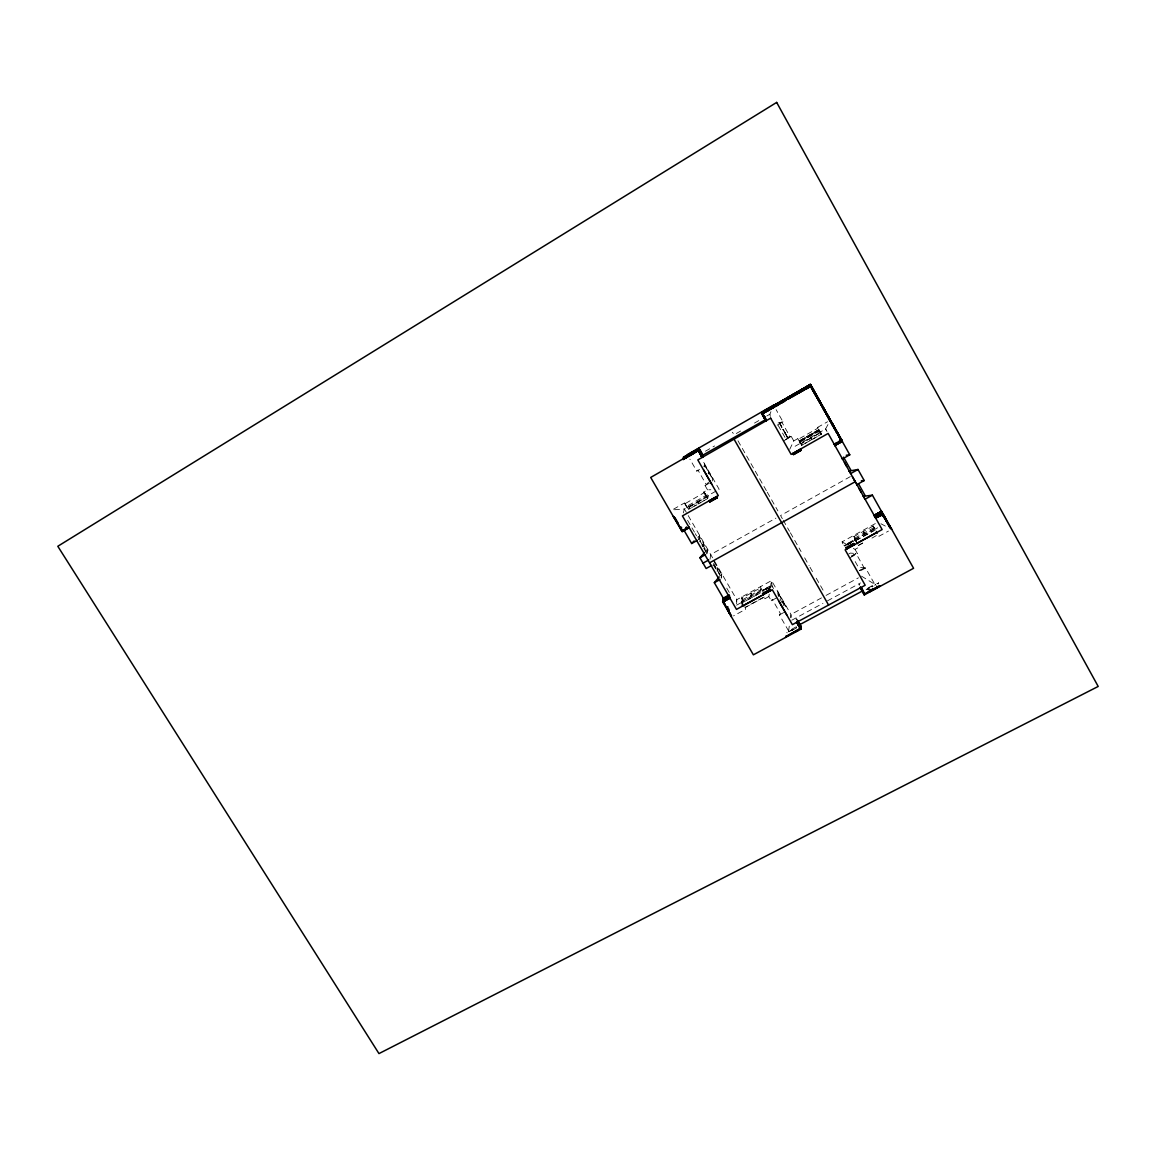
<?xml version="1.0" encoding="UTF-8"?>
<svg xmlns="http://www.w3.org/2000/svg" width="1156" height="1156" viewBox="0 0 1156 1156"><rect width="100%" height="100%" fill="white"/><g stroke="black" fill="none" stroke-linecap="round" stroke-linejoin="round"><path stroke-width="0.75" stroke-dasharray="5 3.75" d="M742.022 606.264L742.08 602.941M742.094 601.337L742.152 598.028M744.074 606.495L741.69 602.377L741.776 596.958M736.647 603.808L736.777 599.704L684.41 509.016L672.228 509.912L684.352 503.033L689.178 507.036L708.166 496.271L703.599 492.109L707.544 489.869L710.853 489.71M721.474 577.523L721.806 573.766M721.156 578.332L721.489 574.59M717.168 571.425L717.558 567.697M717.529 570.414L717.775 568.087M710.059 559.215L710.694 554.533L775.907 518.148M796.426 626.697L788.594 630.93L789.534 624.341M790.487 617.766L790.964 614.472L771.529 580.601L736.777 599.704L735.808 604.559M706.735 553.377L707.255 549.953M706.952 553.767L707.645 549.245M776.948 597.666L771.254 600.773L768.841 596.554L770.04 589.473M770.33 587.696L771.529 580.601L772.324 589.748M702.949 546.831L703.542 543.421M703.31 543.045L702.732 546.456L699.698 541.21M712.284 480.983L712.79 478.179M708.31 495.462L707.747 498.511L704.307 492.615L685.075 503.655L687.647 508.105M699.828 503.048L707.342 498.785L707.775 496.502L689.164 507.094M699.568 536.644L699.178 538.653L706.186 550.776M699.553 535.228L698.715 539.577L695.276 533.653M818.853 430.003L819.416 430.509L799.721 441.664L799.215 440.638M708.657 482.139L706.215 484.595L697.949 470.03L696.765 471.113L689.886 459.149M704.307 492.615L707.703 498.713M708.671 471.98L708.252 473.96L708.44 471.605M698.845 501.617L698.325 503.843L707.356 498.727M697.921 504.117L698.455 501.834M704.221 466.937L704.683 465.03M703.946 466.706L704.625 463.961M779.534 423.847L779.505 422.691L787.597 438.11L790.14 436.881L781.817 422.113L777.222 424.859M689.554 506.877L688.947 509.16L696.432 504.97M688.557 509.377L689.41 506.184M818.896 429.57L799.75 440.783M683.297 512.903L684.41 509.016L719.162 489.306L701.967 459.337M685.075 503.655L687.675 507.961M770.33 416.463L769.91 414.224L771.124 411.189M789.75 449.308L793.767 440.927L797.813 438.63L801.079 443.629L820.688 432.517L801.498 443.442L802.091 445.074L821.584 434.223L817.697 427.33L827.537 421.752M827.956 424.584L825.586 428.992L792.525 447.733M788.594 630.93L779.39 614.92L780.358 613.489L772.251 599.372L771.254 600.773M780.719 425.625L780.401 424.613L780.618 425.336M707.544 489.869L705.073 485.578L706.244 484.465M871.364 586.699L872.925 586.28M875.309 584.979L875.684 584.401M877.057 583.881L878.054 583.346L876.956 583.679M868.561 589.892C866.436 587.523 866.827 590.485 868.329 588.881M867.26 589.546L868.156 589.358L867.303 589.632M869.919 587.898L868.98 587.985M786.672 632.635L787.279 632.794M791.571 629.774L792.582 630.049M799.49 440.971L819.113 429.844M705.42 451.201L714.581 445.956M740.606 431.029L734.436 434.569L732.297 432.301M754.478 423.067L760.648 419.541M766.818 416.001L769.91 414.224M779.505 422.677L787.698 437.243M696.765 471.113L699.597 469.495M777.193 425.177L783.002 421.853L776.124 409.686M779.997 424.483L780.054 424.584M780.979 426.203L781.543 426.969L781.225 426.304M781.687 427.113L781.904 427.836M782.829 429.468L783.392 430.234L783.06 429.541M783.667 430.61L783.479 430.827M784.288 432.069L784.346 432.171M785.213 433.702L784.736 432.272M785.647 433.89L784.678 432.171M786.138 435.321L785.488 433.847L786.239 435.263M786.961 436.231L786.571 435.509M786.918 436.376L787.453 437.864L787.265 437.113M787.164 436.896L786.514 435.422M787.828 437.141L787.597 438.11M785.502 439.511L790.097 436.78M705.073 485.578L710.752 482.355M784.043 440.682L791.311 436.563L793.767 440.927M801.224 439.829L801.426 440.422M802.206 439.974L801.946 439.28L802.264 440.075M803.565 438.5L803.68 439.135M805.082 437.503L805.313 438.341L805.038 437.662M806.772 436.679L806.946 437.416L806.671 436.737M810.356 435.35L809.951 434.743L810.414 435.451M812.928 434.02L812.466 433.327L812.87 433.919M813.304 432.85L813.781 433.543M815.197 432.604L814.922 432.055M817.234 430.61L817.624 431.361L817.191 430.769M799.576 441.419L819.272 430.263M688.282 505.475L707.27 494.725M800.183 442.04L819.792 430.913L817.697 427.33M691.938 507.455L696.447 504.912M802.091 445.074L811.382 439.815L810.688 438.225M810.876 434.425L810.891 434.208M707.486 550.27L705.926 551.137L697.79 537.078L699.366 536.196L707.472 550.328M850.296 476.633L780.56 515.547L782.337 518.683M875.309 523.581L842.088 541.832L843.808 546.355L855.122 540.141L853.186 535.734M873.257 526.023L853.619 536.716L857.449 543.999L854.905 539.65L874.745 528.769M742.643 599.689L761.616 589.271L760.735 587.739L741.762 598.244L744.58 605.845M854.501 538.277L874.095 527.526L877.231 533.162M741.704 601.554L760.503 591.164L760.359 587.956M854.804 539.404L874.644 528.595L877.375 533.465M759.434 592.045L741.704 601.77L744.233 606.149M762.613 590.485L769.78 586.554M852.68 541.066L845.339 545.083L852.695 541.095M736.603 605.166L741.69 602.377M763.943 590.283L771.977 585.76L773.581 588.548M877.635 527.786L874.991 529.246L872.708 525.012M765.2 589.748L769.087 588.39M846.813 544.924L852.998 541.629M760.576 592.71L741.69 603.071L760.576 592.797M847.261 545.083L853.345 541.817L852.695 540.661L844.993 544.881L845.643 546.037M855.772 540.488L874.919 530.069M855.801 540.56L873.358 530.922M762.787 597.681L745.071 607.391L745.663 609.241L733.54 615.888M862.766 542.93L858.186 545.43L859.081 547.164L855.035 549.375L852.16 547.698M745.071 607.608L764.275 597.088M858.272 545.603L862.838 543.103M872 538.089L878.011 534.578L878.95 536.283L888.429 531.095M768.841 596.554L764.896 598.721L764.26 596.872M848.764 553.97L850.383 553.088L857.463 553.652L855.035 549.375M851.452 556.065L856.076 553.551L864.255 568.073L859.63 570.587M851.524 556.253L856.076 553.551M850.195 557.625L857.463 553.652M859.558 570.399L864.255 568.073M779.39 614.92L783.652 612.593M861.22 570.399L865.584 568.03L874.774 584.315L865.367 589.401M821.483 597.898L790.964 614.472L791.354 617.347M826.049 595.412L858.417 577.841M791.759 620.223L822.942 603.316M827.479 600.845L860.483 582.956M795.993 619.038L796.715 618.677L796.585 619.992M859.038 584.864L859.761 584.488L859.255 585.124M796.253 619.356L797.279 619.847L796.73 619.226M788.695 631.682L796.614 627.39M866.119 589.574L868.286 588.635M869.081 588.202L869.774 587.566M872.072 586.583L872.867 586.15M788.71 631.812L796.643 627.52M874.716 585.297L875.352 584.546M792.077 630.338L796.831 627.766M867.303 589.661L868.691 588.91M877.939 583.809L878.531 582.638L878.329 583.852M783.002 421.853L776.948 423.212L785.141 437.705L791.311 436.563M865.584 568.03L858.388 567.249L855.194 561.585M762.787 590.427L769.607 586.41M880.944 523.755L885.51 526.168M846.409 544.346L842.088 541.832L844.444 545.993M861.509 576.165L874.774 584.315M713.83 561.339L721.705 574.966M713.57 563.463L720.535 575.601M713.844 564.865L720.145 575.76M687.574 520.316L694.424 532.165M703.715 548.146L705.984 552.062M713.397 564.908L715.665 568.824M726.748 588.101L730.332 594.314M827.031 431.506L825.586 428.992L827.263 431.997M703.599 492.109L707.631 499.117M684.352 503.033L687.574 508.626M704.452 464.64L712.645 478.931L704.438 464.698M785.95 606.712L777.93 592.725L785.964 606.799L785.791 605.469M779.982 598.967L782.222 602.868M783.927 605.845L781.832 599.53M770.46 587.291L769.795 586.15L762.295 590.268L762.946 591.41M769.636 586.28L770.286 587.421M762.469 590.225L763.119 591.352M737.976 440.797L766.37 490.635M767.252 492.181L777.901 510.88M783.233 520.243L789.476 531.211M790.372 532.772L801.079 551.571M804.648 557.828L809.113 565.66M809.995 567.22L812.668 571.931M816.237 578.188L824.271 592.277M803.001 439.526L802.64 438.89L803.044 439.627M800.342 440.32L800.689 440.971M799.808 441.231L799.562 440.552M801.7 445.349L798.276 439.294L818.116 428.038M854.833 539.476L857.347 543.941M797.813 438.63L801.845 445.768M852.521 540.791L853.07 541.918M873.213 525.951L874.095 527.526M819.012 430.35L818.665 429.7M818.347 430.812L817.928 430.22L818.405 430.913M815.659 431.506L815.934 432.315M814.836 432.113L815.24 432.705M814.041 432.561L814.359 433.211M812.032 434.396L811.729 433.731L812.09 434.497M807.827 436.78L807.553 436.115L807.885 436.881M804.576 438.63L804.301 437.951L804.533 438.789M803.478 438.543L803.839 439.179M872.852 526.24L874.239 528.827M820.384 431.939L821.511 434.078M820.298 432.778L821.107 434.309L811.787 439.583L811.093 438.008M863.633 531.298L864.919 533.928M863.243 531.514L864.515 534.159M854.024 536.5L855.238 539.26M800.862 443.008L801.686 445.306M778.147 593.115L778.494 596.38M777.8 591.54L778.277 595.99M769.968 589.835L769.723 586.598L769.867 589.863M768.885 588.057L768.856 588.361M760.691 586.569L760.894 591.019M751.429 592.927L751.487 596.193M751.039 593.144L751.097 596.409M809.272 435.263L809.46 435.985L809.171 435.321M816.497 431.159L816.728 431.867L816.497 431.159M801.122 439.887L801.469 440.523L801.122 439.887"/><path stroke-width="1.5" d="M731.517 615.845L722.934 601.554M729.711 613.33L729.754 612.81M729.826 598.071L724.552 600.961M728.887 609.067L729.147 612.637M728.959 595.311L728.887 598.201M728.28 610.859L728.453 610.137M728.988 598.519L729.104 595.369M729.378 595.21L729.335 597.955M728.28 598.924L728.396 595.759M728.54 598.765L728.482 595.513M728.786 596.149L727.254 597.117M727.081 608.764L727.138 607.854M727.586 606.813L727.399 609.848L727.673 606.755M727.919 599.111L727.977 595.86L727.803 598.794M728.338 595.658L728.222 598.692M727.326 596.351C729.479 594.459 725.563 597.724 727.081 599.198M727.5 599.097L727.543 596.106L725.535 597.334M726.777 599.487L727.413 596.106M727.052 599.343L727.182 596.294M726.329 599.733L726.878 596.597M726.416 599.689L726.56 596.64L725.896 597.132M725.202 605.542L724.913 604.444M726.185 597.695L726.922 597.06M724.769 604.776L724.942 604.053M725.13 597.435C724.393 608.88 725.925 590.022 725.607 600.137M725.289 600.802L725.318 597.377M724.523 600.73L725.101 597.58M798.045 621.509L800.617 625.627L801.166 629.023L753.38 654.831L722.673 601.712L722.876 598.606L724.913 597.479L724.566 601.207M724.321 597.869L724.205 600.773M724.263 600.874L724.465 597.912M723.613 598.259L723.483 601.178M723.54 601.265L723.699 598.216M723.902 601.077L723.902 598.172M723.28 601.409L723.454 598.288L723.873 598.88M716.691 496.531L717.356 497.687L709.77 501.993L709.09 500.823M711.706 484.133L703.527 469.813M685.696 529.491L686.288 527.208M686.332 527.295L685.783 529.448M685.364 528.913L684.973 529.896M697.906 450.334L698.831 449.149L702.617 457.184L703.065 455.493L698.99 448.384L698.311 448.687L702.053 456.36L702.588 454.698M682.661 531.211L682.864 530.069M702.415 455.84L702.964 455.146L702.024 457.516M702.617 457.169L703.065 455.478M682.488 530.618L682.878 531.211M702.704 455.117L702.415 456.779M702.602 456.085L698.412 448.716L697.834 451.129L698.6 449.381M702.776 455.45L699.149 448.86L698.947 450.941L699.51 449.337M681.794 531.11L688.933 527.078M682.141 530.98L682.459 529.795M701.981 457.14L698.253 450.334M702.212 456.389L702.631 454.944M701.995 456.028L701.706 453.094L701.1 455.825M701.764 456.765L702.386 454.351M701.519 456.548L702.082 454.048M701.562 456.403L702.111 453.817M681.419 530.185L681.505 527.194M702.053 454.886L701.331 453.875L701.042 455.739M700.594 451.216L701.172 454.583M700.897 455.464C701.865 452.299 700.449 452.401 699.958 450.291M701.519 453.918L700.839 455.377M700.955 451.837L700.377 454.322L700.897 451.982L700.507 453.412M700.059 454.019L700.738 451.476L699.799 453.571M700.117 453.875L700.796 451.577M699.857 453.658L700.392 450.854L699.886 452.328M699.929 452.415L700.377 451.013M700.392 450.854L699.597 453.21M699.626 452.112L700.261 450.594L699.568 452.025L699.452 449.164M699.756 449.93L699.366 451.664M699.712 449.698L699.264 451.245M698.412 451.129L699.062 448.759M699.12 449.8L698.354 451.042M698.571 449.005L698.238 450.392L699.163 450.031M698.296 450.71L698.99 448.384L698.889 450.609L697.776 451.028M698.253 450.927L699.004 448.398M697.545 450.638L697.964 448.99L696.952 450.985M696.765 451.086L697.184 449.438L696.172 451.432M695.262 452.603L697.241 449.54M696.548 450.594L696.057 452.14L696.909 449.583M695.854 452.256C694.597 448.831 698.932 450.175 693.745 452.69M695.377 451.88L695.869 450.334M673.775 516.703L674.439 517.252M694.337 452.357L695.045 450.681M694.207 451.938C692.502 456.707 695.421 447.719 694.539 452.242L695.681 450.435M693.484 453.614L694.062 451.245L692.95 453.138M692.169 453.6L694.12 451.331M692.386 452.849C689.568 458.051 693.398 449.135 692.025 453.802L691.433 454.149M691.245 454.265L691.721 452.588L689.857 455.045L690.999 453.123M689.742 455.767L690.826 453.744M689.077 455.507L690.161 453.484L687.444 456.302L688.6 454.38M689.8 454.958L690.71 453.253M689.381 453.932L688.225 455.854M687.502 456.403L688.658 454.467M686.707 456.866L687.82 454.828L687.3 456.519C686.346 455.32 686.375 457.126 685.927 457.314M686.346 456.317L685.811 458.022M686.259 455.724L685.147 457.762L686.043 455.941M685.089 457.66C686.794 454.409 682.517 460.854 685.537 456.259M684.352 458.21L685.205 456.302M684.569 457.516L683.456 457.227L683.239 459.539L684.424 456.736L683.846 458.918L698.816 450.392M683.239 459.539L684.179 457.039M763.292 594.227L770.199 590.441M769.867 589.863L762.96 593.649M723.945 599.285L714.336 582.682L719.177 576.916M882.144 514.507L880.265 511.992L877.491 513.452M878.213 513.755L875.973 514.984M877.057 513.885L879.196 512.7M879.991 512.151L880.684 511.891L879.297 512.657L881.291 514.969M878.632 513.654L878.574 513.553M888.617 524.969L891.579 529.058L880.352 511.949M880.077 512.729L881.493 511.169L881.898 511.862L874.76 515.894L874.008 515.273L875.728 518.249M874.933 514.984L875.901 517.426M874.312 515.273L876.262 514.203L877.505 516.544M875.251 514.68L876.971 513.943L878.343 516.718M876.84 517.556L875.28 515.504M877.534 517.035L876.248 514.839L877.939 513.842M711.764 565.385L706.128 568.506L699.915 557.756L704.712 552.467M683.716 529.78L691.678 543.522L694.12 540.95M724.292 598.447L723.165 598.346L723.555 601.973M724.826 597.724L725.621 597.088M724.928 598.288L726.43 597.262M728.034 595.947L728.757 595.557M727.138 596.872L728.208 596.294M723.396 598.505L724.205 597.883M770.676 407.866L769.939 408.949M771.991 408.256L771.486 408.848L771.803 407.345M775.647 404.484L775.575 405.698M778.335 402.837L778.147 404.166M772.28 408.386L772.887 408.039C772.222 407.187 770.806 406.565 772.208 407.779M773.075 406.479L773.089 407.924L773.118 406.58M773.581 406.218C775.04 407.447 772.309 404.036 773.22 407.201L773.826 406.84M773.971 406.637L774.968 405.424L774.607 406.753M779.621 402.071L779.708 403.458L779.679 402.172M780.43 401.609L780.517 402.996M773.624 407.374L775.214 406.406L774.375 405.77M776.63 404.6L776.268 405.973L776.268 404.643M781.225 401.146L781.326 402.534L781.528 401.002M782.02 400.684L782.135 402.071L782.077 400.785M782.944 401.609L783.19 400.178L782.887 401.508M783.754 401.146L783.927 399.615L783.696 401.045M777.757 403.921L792.265 395.598M778.566 403.979L779.057 403.198L779.39 404.311L777.858 404.947M779.202 402.982L779.592 404.195L779.838 402.736M784.187 399.6L784.563 400.684M784.938 399.051L785.372 400.207M786.08 398.488L786.181 399.745M780.3 403.487L780.603 402.187L780.155 403.01M782.525 402.216C781.803 404.051 781.355 400.279 782.366 401.739M787.135 397.78L786.99 399.282L786.831 397.924M787.395 397.765L788.406 398.473L787.944 397.317M788.146 397.202L788.609 398.358L788.739 396.855M782.728 402.1L783.017 400.8L782.742 401.724M784.071 400.323L784.447 401.407L784.664 399.99M789.23 396.551L789.418 397.881L789.288 396.653M789.75 396.277L790.227 397.418L790.097 396.19M791.036 396.956L791.21 395.569L790.993 396.855M785.964 399.21L786.383 399.427M791.643 395.164L791.86 396.494L791.947 395.02L792.756 396.667L793.854 395.713M788.305 397.736L788.204 398.387M789.115 397.274L789.302 398.618L789.432 397.158M790.415 397.115C789.389 395.511 789.909 399.47 790.603 397.563M791.239 396.696L790.632 397.043M762.743 415.409C761.818 411.608 763.711 410.525 762.743 413.198L763.292 412.764M763.625 411.261L763.552 412.75L763.986 411.218M764.896 411.839L764.347 412.287C764.217 408.357 765.821 414.657 764.419 410.799M766.197 410.467L765.792 411.984L764.925 410.539L765.706 411.377M766.572 411.016L766.312 409.744L766.587 411.522M766.804 409.426L766.775 410.9L766.862 409.527M767.57 410.438L767.902 408.819L768.176 410.091M768.379 409.975L768.769 408.473L768.321 409.874M762.266 412.851L763.032 413.704L761.992 414.339L761.761 412.75L762.324 414.686M764.694 411.955L764.232 413.01M768.957 408.357L769.13 409.412M769.983 409.051L769.997 407.591L770.59 408.704M770.792 408.588L771.095 406.999L770.734 408.487M765.893 410.611L766.746 410.25M772.41 407.663L772.757 406.175L772.353 407.562M767.194 409.889L767.454 411.16L767.165 409.383M768.046 409.527L768.856 410.351L768.061 410.814M774.563 406.291L774.289 405.164L774.014 406.724M774.549 405.149L774.766 406.175M776.442 405.337L776.745 403.877L776.384 405.236M693.947 451.953L691.866 453.282M693.34 451.779L691.909 454.525M797.987 392.303L797.929 392.202M799.446 391.364L800.371 391.407M800.631 391.306L801.122 390.54L800.963 391.927M805.241 387.52L806.527 388.069L805.833 388.474L805.573 387.289M807.047 386.35L808.405 386.985L807.697 387.39L807.423 386.234M802.553 389.543L802.972 389.471M809.345 386.451L807.972 385.815L809.287 386.35M804.576 389.543L805.414 389.37L804.764 388.315L804.33 389.139M805.934 387.65L807.278 388.3L806.585 388.705L806.324 387.52M807.553 386.711L807.509 388.156L808.16 387.665M807.784 386.581L808.535 386.263L807.842 386.682M793.16 394.326L793.912 394.023L793.681 395.439L793.551 394.196M795.01 393.257L795.762 392.968L795.545 394.369L795.704 392.867M795.935 392.722L796.686 392.433L796.484 393.835L796.628 392.332M797.192 391.971L797.423 393.3L798.117 392.895L797.25 392.072M798.117 391.45L798.348 392.765L799.056 392.361L798.175 391.537M798.709 391.133L799.981 391.826L799.287 392.231L799.042 390.916M794.244 394.326L794.808 394.601M799.966 390.381L800.212 391.696L800.328 390.208M800.891 389.847L801.151 391.147L801.859 390.757L800.949 389.948M801.484 389.543L802.784 390.208L802.091 390.612L801.816 389.326M795.79 393.575L796.079 393.271M796.73 393.054L797.235 394.066L795.241 394.904M803.723 389.673L802.409 389.008L803.015 390.078L803.666 389.572M803.666 388.257L803.955 389.543L804.027 388.084M804.316 388.04L805.588 388.604L804.894 389.008L804.952 387.549M687.3 454.655L773.552 405.12M776.586 403.733L777.713 404.022M792.669 394.485L792.25 395.684M698.441 449.727L699.423 448.976L683.875 457.819L683.456 457.227L699.062 448.326M765.763 421.001L761.486 412.475L810.399 384.384L792.929 395.208M684.135 457.184L699.236 448.658L698.614 451.49M776.774 403.964L761.616 412.837L762.396 413.342M792.048 395.193L777.352 403.574M792.741 394.788L809.691 385.064M761.833 413.328L762.512 412.548M699.062 449.626L650.698 477.442L682.112 531.702L689.265 527.671M761.645 413.747L811.006 385.396L842.363 441.361L840.744 438.875M779.505 403.574L778.537 402.721L779.65 403.357M806.758 387.925L806.816 386.48L806.715 387.838M810.443 386.234L808.897 385.28L809.576 386.321L811.035 385.439L810.356 384.457L811.902 386.985M764.752 412.403L761.818 414.036L761.66 412.808L776.875 404.369L777.338 405.525L778.277 404.643M765.575 411.998L767.252 411.276M771.399 408.646L772.8 407.793M775.228 405.409L775.517 406.536L777.237 405.25M779.288 404.065L780.907 403.141M781.109 403.025L785.95 400.236M787.366 399.427L788.984 398.502M789.187 398.387L792.655 396.45M795.039 395.077L793.334 396.002M803.478 390.352L797.178 393.965M803.666 390.121L805.298 389.182M805.053 388.272L805.645 389.24L811.324 386.176M764.983 412.446L765.46 411.016M769.867 409.773L770.387 409.181L767.367 410.553M770.604 409.108L770.98 407.721M775.459 406.435L775.517 405.207M781.47 401.826L781.21 403.271L780.864 402.172M783.378 401.161L784.245 401.522L783.551 400.597M788.623 397.577L788.378 398.849M794.317 395.439L795.126 395.265M796.181 394.369L796.874 393.965M798.045 393.3L798.738 392.895M798.969 392.765L799.677 392.361M802.596 390.988L801.296 390.309L802.539 390.887M805.588 389.139L806.281 388.734M808.319 387.405L809.099 387.115M809.243 386.87L809.951 386.465M811.382 386.061L810.197 385.801M810.847 386.552L811.31 387.144L810.645 385.974M762.18 414.643L761.963 413.111M762.628 413.386L762.093 412.143L762.483 414.961M762.902 415.683L762.584 413.949M813.289 389.673L811.671 386.581M811.252 387.462L811.902 388.185M811.729 387.13L810.645 385.194L814.315 391.292L811.801 387.26M700.088 451.418L700.464 452.357M700.681 451.317L700.131 452.776M762.946 415.784L762.425 412.735M763.105 416.059L762.758 414.383M812.263 387.636L812.379 388.3M763.061 416.203L763.076 415.033M763.22 416.478L762.902 414.281L763.524 415.38M763.668 416.102L762.902 414.975M763.422 416.839L763.105 414.599M764.275 417.432L764.174 416.767M701.461 452.964L701.331 454.857M812.076 388.705L812.538 389.76L812.076 388.604M764.419 416.276L764.708 418.371L763.711 416.435M764.593 417.504L764.087 416.839M813.058 389.514L817.234 396.696M812.899 390.208L812.321 389.37M702.227 454.236L702.79 455.059M764.463 418.674L764.188 416.55M764.911 418.299L764.564 416.536M813.289 390.67L814.055 392.476M813.275 391.089L811.946 388.719M765.272 418.934L765.763 421.015M701.591 455.854L765.503 419.7M813.564 391.609L814.966 393.762L814.547 392.895M814.344 391.797L815.413 393.257M765.995 419.7L765.07 419.007L765.128 419.859L764.896 418.515M765.995 419.975L765.648 418.443M701.779 456.996L702.429 456.707L698.629 449.829M765.59 420.437L765.214 418.92L765.33 420.22M766.255 420.423L765.229 419.064M813.116 390.786L814.734 393.676M815.197 394.658L816.006 394.297M816.078 394.442L816.035 395.583M815.457 395.135L816.194 394.716M815.948 395.598L816.295 394.832M815.833 395.439L814.055 391.277M815.847 395.655L816.627 395.41L815.905 394.34M816.656 395.482L815.76 395.28M816.844 395.8L815.298 394.673M817.119 396.508L819.069 400.005M816.541 396.696L817.538 398.242L817.104 397.664M817.653 398.444L816.396 396.653M818.564 399.08L816.338 395.121M818.549 400.034L818.896 400.699L817.783 398.863M818.795 399.73L819.734 400.944M819.344 400.713L820.413 402.404M819.936 401.782L817.899 398.141M821.078 403.343L820.63 402.548M820.24 403.3L817.624 398.834M820.673 403.097L824.445 409.6M820.399 403.776L818.954 401.204M821.425 404.195L819.055 400.193M822.017 405.467L823.318 407.345M822.899 407.042L824.763 409.932M823.043 407.317L820.384 402.577M822.61 407.736L823.477 408.834M823.823 409.686L824.098 408.733L823.925 410.207M823.91 410.192L824.647 409.802M824.156 410.279L823.39 409.108M824.416 410.929L824.069 410.091M824.401 410.597L831.626 422.388M825.037 410.409L824.214 410.351M825.37 411.001L825.182 412.114L823.621 409.527M825.919 412.23L823.347 407.837M825.63 412.663L809.923 385.454M825.63 412.923L832.782 425.408M825.976 413.516L826.554 414.426M826.526 414.513L825.904 413.342M826.973 415.307L827.971 416.955L826.959 415.481M829.155 417.75L828.664 417.099M828.65 418.255L828.303 417.547M829.502 418.602L826.612 413.675M830.153 419.989L833.462 425.885M830.051 421.001L827.956 417.258M831.294 421.796L828.245 416.565M833.274 426.506L832.176 423.139M832.277 423.327L835.21 428.804M832.334 423.862L832.233 424.671M831.944 424.527L832.725 424.136M832.334 424.873L831.67 423.616M835.918 431.029L833.563 425.827M673.269 516.429L682.69 531.37M832.985 426.232L834.011 426.867M837.103 432.373L833.664 426.015M833.534 426.969L832.898 425.827M834.459 427.648L835.427 428.948L834.892 428.442M834.502 428.919L833.895 427.604M835.34 429.223L837.667 432.922L837.204 432.315M717.154 497.687L709.9 501.791L709.264 500.707L716.561 496.675M835.138 429.627L837.262 433.413L835.933 431.477M709.423 500.967L716.706 496.907M793.103 453.614L800.559 449.453M709.755 501.56L717.038 497.485M793.45 454.207L800.891 450.045M836.38 432.272L836.713 432.864M837.551 433.168L842.392 441.346L834.907 445.566M837.378 433.616L841.785 441.693L840.802 440.147M837.71 434.208L842.074 441.52L841.655 440.797M837.984 433.948L841.785 440.277M837.508 434.049L838.158 435.003M838.996 435.306L838.548 434.512M838.505 435.855L839.386 437.445M839.01 435.783L839.776 436.693M840.354 439.511L841.221 439.28M840.846 440.031L841.568 439.872M839.877 441.014L840.311 441.679M840.629 441.028L840.296 442.343M841.004 440.826L840.687 439.338M686.086 528.249L687.069 527.7M839.82 441.578L841.843 440.638M834.574 444.973L842.059 440.754M834.993 445.074L836.222 444.771M838.028 443.369L836.641 444.41M691.678 543.522L697.299 540.372M842.435 458.932L849.776 454.799L810.298 384.356L809.475 384.832L810.963 385.526M849.212 471.056L857.998 469.481L864.211 480.549L856.871 484.639M699.915 557.756L705.536 554.62M857.998 469.481L850.657 473.584L849.024 470.709M852.405 476.677L855.743 482.616M703.021 563.145L708.657 560.01M709.567 562.842L855.252 481.705M863.416 496.343L872.404 495.158L891.579 529.361M714.336 582.682L719.957 579.575M872.404 495.158L865.064 499.233L863.229 496.025M723.208 598.721L728.656 595.73M874.485 515.417L881.306 511.66L874.543 515.504M723.121 599.083L728.641 595.846M723.425 599.227L722.847 598.519L723.179 599.256L728.699 596.207L723.28 599.429M874.398 515.966L881.898 511.862L874.991 516.298M723.121 599.906L729.682 596.294L723.121 600.036M875.049 516.385L882.115 513.018M724.422 599.689L726.474 598.562M875.699 516.414L882.62 513.293M724.407 599.82L726.474 598.678M875.742 516.515L882.187 512.758M723.02 601.308L729.609 597.565L730.13 598.36M875.54 517.252L882.852 513.726M722.645 601.727L729.797 597.782M875.395 517.657L882.881 513.539L913.572 568.29L864.255 594.907L860.396 587.754M876.291 517.469L878.112 516.342L877.563 515.388M878.488 516.125L882.953 513.929M722.89 602.059L729.609 598.432M882.895 514.781L876.132 517.816L874.586 515.114M723.439 602.999L723.584 601.756M882.909 515.229L883.675 516.154M884.513 516.457L883.618 515.33M883.675 516.4L884.224 517.137M880.641 511.79L884.542 517.715L881.566 512.599M884.557 517.975L885.872 520.07L884.73 518.22M885.38 518.033L885.828 518.813M884.947 518.871L885.424 519.29M885.872 520.316L890.265 527.902M886.536 520.532L881.45 511.27M886.377 521.428L886.479 521.37M887.288 522.613L890.178 527.801M888.169 524.188L887.736 523.393M770.04 589.806L762.685 593.592L763.292 594.661M846.337 547.727L853.865 543.855L846.467 547.958M729.161 612.882L730.028 614.168M763.119 594.357L770.373 590.384M846.77 548.508L854.212 544.476M742.022 606.264L751.169 601.351M751.559 601.048L760.735 596.106M854.327 544.664L846.9 548.739L846.293 547.655M857.03 543.334L866.436 538.089M866.884 537.93L876.32 532.67M890.51 528.379L889.571 525.705M889.051 526.327L889.788 525.951M889.441 527.02L890.221 526.645M889.715 527.179L885.915 520.345M731.358 616.769L723.237 601.308M796.672 622.477L800.458 628.878L799.663 624.023M797.409 622.419L796.571 622.376M798.42 622.072L799.23 626.711L798.073 621.249M798.767 622.679L800.357 625.468M861.639 589.314L860.844 587.725L861.437 588.968M798.796 623.561L798.189 622.52M863.012 591.308L862.362 590.152M799.909 624.457L800.992 628.734L800.125 627.968M799.374 624.861L862.232 591.092M798.478 625.627L797.568 620.599M799.692 625.353L800.703 625.656L799.966 625.974M798.825 626.017L797.915 620.989M863.055 591.626L862.419 589.661M863.214 592.811L860.729 587.595M863.98 592.768L863.229 592.363M864.211 593.433L861.22 587.551M800.675 628.127L799.779 628.589M863.908 593.967L865.728 593.606L864.168 594.502M868.459 591.467L869.168 591.424M870.93 590.297L870.092 591.684M876.566 587.248L877.361 586.815M785.834 636.566L785.574 637.447M786.268 636.349L799.403 629.124M799.851 629.009L800.819 628.272L797.134 621.87L801.166 629.023M863.864 594.198L864.948 593.707M865.41 593.592L878.835 586.208M786.066 636.653L800.313 628.3M800.978 628.647L800.169 624.861M866.523 593.173L868.127 592.305M876.927 587.407L878.762 587.002M796.383 631.508L797.756 630.757M867.275 592.623L866.48 593.057M877.144 587.869L868.878 591.756L869.688 591.308M870.049 591.583L870.02 589.762M871.292 590.441L872.318 590.485M872.144 590.138L873.069 589.95L872.433 588.462M873.922 589.618L873.083 588.982M873.705 589.141L874.731 589.184M876.118 587.84L874.514 588.707M877.736 586.973L877.346 587.768L876.638 586.179M774.043 405.409L774.823 406.262M841.741 440.927L840.123 439.786M799.923 625.468L799.331 625.974L798.984 622.781M877.332 513.726L878.806 516.457L877.375 514.218M846.25 455.247L849.776 454.799M861.321 480.752L864.211 480.549M799.388 624.601L799.909 625.772M798.117 621.336L799.995 627.838M809.764 384.818L810.645 386.176M810.948 386.668L811.613 387.665M763.48 415.755L763.336 414.368M763.379 415.813L763.524 416.781M810.79 386.653L811.743 387.939M821.338 405.192L822.017 406.233M821.179 405.164L822.075 406.334M822.494 407.187L823.361 408.632M825.023 410.842L827.812 415.365M822.176 406.941L824.835 411.261M825.63 413.111L826.627 414.57M807.798 386.046L808.405 386.985M829.17 419.426L830.759 422.258M831.337 423.082L829.387 419.556M831.381 423.371L832.681 425.466M836.294 430.913L839.444 436.101M832.739 425.769L833.707 427.301M833.722 427.547L835.817 430.841M839.473 437.777L841.857 441.592M840.643 440.277L841.582 441.751L840.557 440.32M841.207 441.968L840.268 440.479L841.149 441.867M839.906 440.696L840.672 442.127M839.805 440.739L840.773 442.069M839.429 440.956L840.455 442.387M839.805 441.924L839.978 442.647M805.746 387.881L806.339 388.835M838.403 441.534L839.328 443.023M838.317 441.592L839.27 442.921M881.45 515.012L880.178 512.614M879.745 513.033L881.074 515.229M879.152 512.614L880.915 515.171M837.204 443.051L837.724 443.918M879.384 513.235L880.699 515.432M878.921 512.859L880.641 515.33M878.777 512.816L880.222 515.692M836.554 442.589L837.435 444.077L836.453 442.632M878.488 512.975L880.164 515.59M878.401 513.018L879.889 515.749M878.228 513.047L879.326 515.417M836.077 442.849L836.915 444.251M878.025 513.221L879.514 515.952M804.345 389.688L803.767 390.309M877.707 513.524L879.181 516.255M876.999 514.434L877.794 514.117M876.595 514.145L878.054 516.876L877.187 515.59M835.051 444.265L835.369 445.248L834.502 443.745M875.8 514.449L877.129 516.746M875.93 515.128L877.26 517.194M876.84 516.905L875.569 514.709M834.285 443.832L835.196 445.407L834.777 444.67M726.199 596.843L726.055 599.877M675.017 517.801L678.283 523.437M726.806 607.29L728.901 610.888M673.818 516.602L682.401 531.529M834.17 443.803L835.094 445.407L841.915 441.26L838.953 443.239M875.106 514.955L876.407 517.021M834.618 444.959L835.181 445.927M875.049 514.868L876.465 517.758M684.236 458.932L694.221 453.065M785.849 636.277L786.167 637.129M842.132 458.426L842.652 459.322M844.472 462.501L846.654 466.46M854.298 479.986L854.978 481.185M797.871 621.292L800.4 625.728M796.744 622.072L800.443 628.633M698.036 450.19L701.923 457.27M778.797 601.019L786.817 614.992M693.008 451.823L692.054 454.308M691.967 452.574L691.129 454.973M716.518 496.603L717.197 497.759M769.896 589.546L770.546 590.687M763.133 594.791L762.469 593.649L770.069 589.488L770.72 590.543M856.466 483.945L857.058 484.985M859.269 488.959L861.076 492.138M802.221 389.774L802.784 390.742M734.046 439.164L828.577 605.05M762.512 412.75L761.399 412.461L763.48 416.247M762.974 413.602L762.859 412.504M764.362 416.174L764.708 419.122L764.694 417.056M861.87 589.025L861.379 587.783L861.827 588.606M764.347 416.781L764.766 417.562M862.477 590.08L863.026 591.063M864.413 593.678L863.72 592.334L864.269 593.75M761.486 412.475L766.356 420.654M860.873 587.566L864.861 594.603M860.628 587.783L861.769 589.806M861.971 590.124L862.968 591.93M781.817 402.924L781.427 401.768M777.945 405.178L777.28 403.415M880.207 586.323L879.181 585.832M776.745 403.877L777.005 404.932M775.951 404.34L776.326 406.074M800.559 449.063L801.238 450.248L793.45 454.64L792.77 453.412M854.559 544.678L853.908 543.508L846.12 547.771L846.784 548.941M853.706 543.58L854.371 544.751M773.378 406.334L773.696 407.577M772.757 406.175L772.959 407.215M874.803 588.39L875.684 588.534M771.399 408.241L771.095 406.999M873.387 589.141L872.448 589.791M768.711 408.371L769.058 410.236L769.578 409.643M768.581 409.094L768.856 410.351M765.214 410.337L765.156 411.825M764.174 411.103L764.347 412.287M764.159 412.403L763.928 411.117M800.039 392.462L800.602 391.826M795.357 395.135L795.949 394.499M792.568 394.557L793.464 396.262M793.363 396.32L792.539 394.644M791.21 395.569L791.658 396.609M786.6 398.228L786.99 399.282M785.979 399.86L785.531 398.704M785.805 400.496L784.866 399.875M783.19 400.178L783.58 401.768M881.089 511.371L881.58 512.151M882.404 513.466L882.895 514.304M880.872 511.588L884.441 517.772M880.771 512.469L881.725 514.854L879.716 512.224M843.533 457.126L850.845 470.131M858.59 483.93L865.049 495.447M860.931 587.855L861.827 589.473M870.222 589.647L870.844 591.15M863.474 591.886L864.399 594.126M862.275 589.762L864.269 594.935M860.584 587.335L861.899 590.745L860.382 587.147M777.02 404.34L777.338 405.525M775.286 404.586L775.633 405.799M774.347 405.25L774.621 406.377M767.902 408.819L768.263 410.698M798.868 622.636L799.591 627.144M797.785 623.98L797.394 622.318M765.59 419.007L765.734 419.758M764.174 417.013L764.246 418.299L764.015 416.738M763.928 416.796L764.087 418.024M682.445 531.066L689.005 527.454L682.445 531.066M794.418 393.575L794.62 394.904L795.314 394.499L794.475 393.661M776.673 102.407L57.8 546.282L378.966 1053.593L1098.2 686.447L776.673 102.407M770.662 418.183L697.805 459.929L718.295 495.621L682.43 515.908L736.473 609.4L772.324 589.748L792.366 624.659L865.179 585.239L845.152 549.837L882.129 529.564L828.144 433.442L791.138 454.395L770.662 418.183M800.429 449.222L793.002 453.427L793.623 454.525L801.007 450.248L800.385 449.135M800.588 626.884L797.438 621.393L800.617 627.029"/></g></svg>
